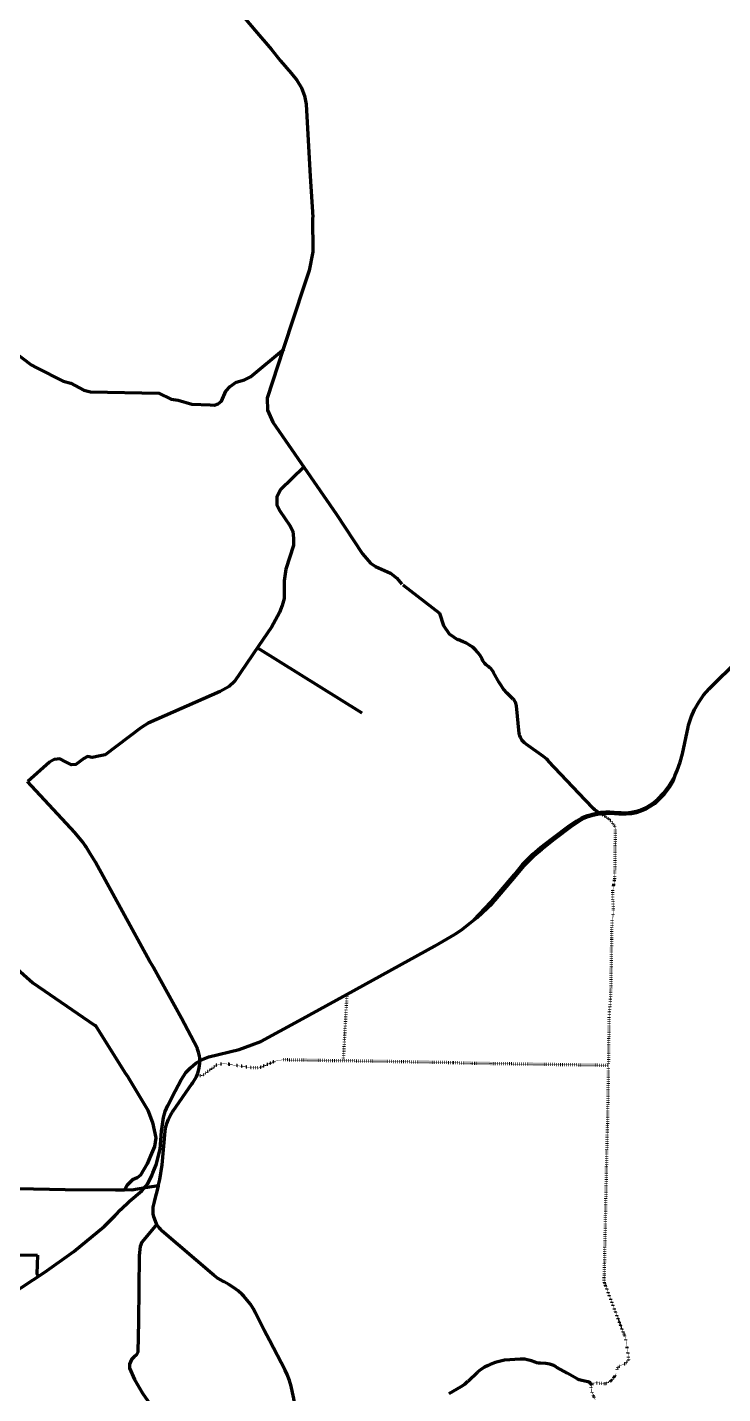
# Model space of a CAD drawing. Header units: feet. Extents: x -383819 to -15998, y -152022 to 104900.
# Drawn here: x -265172 to -237526, y -45353 to 9003 of the extents above; entities that cross this region are included whole.
import ezdxf

# ---------------------------------------------------------------- set-up
doc = ezdxf.new("R2010")
doc.units = ezdxf.units.FT
doc.linetypes.add('DOTTED', pattern=[1.5, 0.3, -1.2])
for name, color, linetype, lineweight in [('42', 7, 'DOTTED', 200), ('57', 7, 'Continuous', 200), ('58', 7, 'Continuous', 200), ('59', 7, 'Continuous', 200), ('60', 7, 'Continuous', 200)]:
    doc.layers.add(name, color=color, linetype=linetype, lineweight=lineweight)

msp = doc.modelspace()

# ---------------------------------------------------------------- linework, layer by layer
at = {"layer": '42'}
for p, q in [((-252470.23, -29480.2), (-252613.7, -32089.39)), ((-252613.7, -32118.1), (-255009.59, -32075.03)), ((-248241.55, -32189.88), (-252599.35, -32110.92))]:
    msp.add_line(p, q, dxfattribs=at)
for points in [[(-241788.41, -23053.81), (-241791.11, -22888.55), (-241799.94, -22834.71), (-241813.54, -22796.62), (-241846.17, -22728.58), (-241888.33, -22670.08), (-241931.84, -22612.93), (-241994.4, -22543.54), (-242059.1, -22486.68), (-242112.13, -22444.5), (-242220.11, -22381.74), (-242340.54, -22323.96), (-242405.88, -22280.38)], [(-241933.84, -27276.42), (-241933.77, -27272.38), (-241922.56, -26569.27), (-241912.54, -26461.4), (-241891.91, -26357.61), (-241880.78, -26303.44), (-241866.71, -26191.28), (-241864.45, -26078.28), (-241895.21, -25569.44), (-241896.05, -25396.58), (-241878.81, -25224.58), (-241847.23, -25069.04), (-241841.92, -25044.31), (-241816.96, -24880.42), (-241809.26, -24714.83), (-241788.41, -23053.81)], [(-242060.04, -32297.07), (-242034.16, -30323.76), (-241971.11, -29532.91), (-241933.84, -27276.42)], [(-255038.28, -32075.03), (-255289.35, -32118.1), (-255970.82, -32398.04), (-256236.23, -32390.86), (-256881.83, -32297.55), (-257355.27, -32218.59), (-257663.72, -32290.37), (-257852.03, -32435.73), (-258225.04, -32701.31), (-258440.24, -32722.84)], [(-242060.04, -32297.07), (-242089.11, -32296.63), (-247383.06, -32215.43), (-248247.53, -32190.93)], [(-241727.72, -44408.11), (-241719.98, -44382.68), (-241711.95, -44356.29), (-241700.44, -44329.08), (-241689.71, -44304.14), (-241673.85, -44286.51), (-241661.51, -44277.53), (-241657.09, -44274.05), (-241582.2, -44240.84), (-241354.9, -44117.43), (-241338.93, -44108.15), (-241323.99, -44097.22), (-241310.26, -44084.8), (-241297.91, -44071.01), (-241287.07, -44056), (-241277.86, -44039.95), (-241270.38, -44023.02), (-241264.71, -44005.39), (-241260.91, -43987.28), (-241263.81, -43909.34), (-241270.84, -43854.16), (-241343.71, -43366.89), (-241371.7, -43221.1), (-241388.69, -43155.92), (-241449.46, -42976.14), (-241479.85, -42906.34), (-242183.2, -41043.1), (-242211.45, -40963.55), (-242225.24, -40908.44), (-242233.89, -40848.55), (-242236.24, -40788.09), (-242231.89, -40695.25), (-242231.27, -40692.11), (-242230.09, -40645.25), (-242217.88, -40158.78), (-242111.64, -34991.36), (-242100.51, -34814.62), (-242061.2, -32380.36), (-242060.8, -32355.41), (-242060.47, -32330.36), (-242060.04, -32297.07)], [(-242599.31, -45579.91), (-242714.91, -45314.63), (-242735.69, -45248), (-242745.89, -45201.07), (-242756.68, -45109.66), (-242755.83, -45089.93), (-242752.92, -45070.4), (-242747.99, -45051.28), (-242741.08, -45032.79), (-242732.28, -45015.11), (-242721.68, -44998.45), (-242709.4, -44982.99), (-242695.57, -44968.9), (-242680.34, -44956.33), (-242663.88, -44945.42), (-242646.37, -44936.3), (-242628, -44929.05), (-242608.98, -44923.76), (-242589.51, -44920.49), (-242569.8, -44919.28), (-242551.02, -44920.04), (-242209.69, -44947.55), (-242193.08, -44947.78), (-242176.54, -44946.28), (-242160.24, -44943.05), (-242144.37, -44938.14), (-242129.1, -44931.59), (-242126.81, -44930.44), (-241999.71, -44862.63), (-241995.43, -44860.04), (-241939.96, -44814.07), (-241889.6, -44762.57), (-241844.9, -44706.08), (-241808.69, -44649.35), (-241765.51, -44561.19)]]:
    msp.add_lwpolyline(points, dxfattribs=at)
at = {"layer": '57'}
msp.add_line((-247400.58, -26506.28), (-246747.11, -25799.89), dxfattribs=at)
for points in [[(-239419.7, -20751.11), (-239330.6, -20565.65), (-239212.48, -20235.04), (-239129.56, -19893.89), (-238900.16, -18834.5), (-238879.78, -18752.64), (-238778.04, -18434.58), (-238643.62, -18128.89), (-238477.97, -17838.93), (-238282.93, -17567.88), (-238060.62, -17318.7), (-236888.25, -16144.52)], [(-243337.33, -22558.39), (-243153.93, -22454.12), (-243044.69, -22399.72), (-242905.36, -22348.57), (-242739.4, -22307), (-242707.09, -22296.15), (-242446.46, -22237.43), (-242402.29, -22229.32), (-242354.96, -22222.37), (-242161.18, -22206.09), (-242012.33, -22206.69), (-241650.5, -22231.05), (-241563.19, -22238.57), (-241363.38, -22240.69), (-241164.44, -22221.91), (-240968.56, -22182.44), (-240777.87, -22122.71), (-240594.47, -22043.37), (-240420.37, -21945.3), (-240257.48, -21829.57), (-240107.57, -21697.45), (-239881.42, -21458.88), (-239666.91, -21180.94), (-239482.63, -20882.11), (-239419.7, -20751.11)], [(-243155.2, -22523.56), (-243042.84, -22460.05), (-242875.19, -22395.2), (-242723.49, -22354.4), (-242693.6, -22344.36), (-242436.45, -22286.43), (-242394.14, -22278.66), (-242349.23, -22272.06), (-242159.18, -22256.1), (-242014.11, -22256.68), (-241654.32, -22280.91), (-241565.6, -22288.55), (-241361.29, -22290.71), (-241157.13, -22271.44), (-240956.11, -22230.94), (-240760.42, -22169.64), (-240572.21, -22088.22), (-240393.55, -21987.58), (-240226.39, -21868.81), (-240072.83, -21733.48), (-239843.39, -21491.44), (-239625.73, -21209.41), (-239505.32, -21014.16), (-239461.54, -20905.65), (-239419.7, -20751.11)], [(-247400.58, -26506.28), (-247281.59, -26414.32), (-246694.4, -25853.26), (-246568.29, -25724.49), (-245751.32, -24751.34), (-245421.71, -24352.14), (-245401.02, -24327.08), (-245376.36, -24302.14), (-245024.76, -23946.57), (-244717.24, -23687.9), (-244198.32, -23282.7), (-243545.23, -22789.27), (-243155.2, -22523.56)], [(-246747.11, -25799.89), (-246623.88, -25674.07), (-245808.96, -24703.35), (-245479.54, -24304.39), (-245456.72, -24276.74), (-245429.69, -24249.41), (-245075.67, -23891.39), (-244764.47, -23629.63), (-244315.29, -23278.89), (-243612.97, -22743.52), (-243337.33, -22558.39)], [(-248187.44, -27083.11), (-248146.5, -27059.24), (-247924.21, -26910.93), (-247400.58, -26506.28)], [(-266339.38, -41746.09), (-264471.18, -40522.11), (-263322.98, -39697.93), (-262122.28, -38701.13), (-261685.91, -38259.02), (-261454.09, -38024.32), (-261113.18, -37691.37), (-260615.44, -37280.65), (-260380.89, -37007.74), (-260219.98, -36677.52), (-260181.29, -36563.93), (-260053.61, -36249.06), (-259887.25, -35622.05), (-259838.16, -34915.22), (-259799.97, -34647.77), (-259753.61, -34372.14), (-259688.15, -34131.98), (-259592.7, -33886.36), (-259298.15, -33318.03), (-259055.42, -32873.19), (-258864.51, -32581.18), (-258681.78, -32384.69), (-258470.41, -32203.2), (-258312.23, -32113.14), (-258154.04, -32031.27), (-257949.49, -31954.86), (-256752.2, -31657.39), (-256246.97, -31477.27), (-255884.23, -31342.18), (-254381.48, -30526.19), (-252475.09, -29472.08), (-248979.36, -27544.67), (-248182.98, -27083.46)]]:
    msp.add_lwpolyline(points, dxfattribs=at)
at = {"layer": '58'}
msp.add_line((-253926.42, 3082.58), (-253825.99, 1453.19), dxfattribs=at)
for points in [[(-257175.92, 16271.96), (-257204.47, 15407.78), (-257294.88, 12570.02), (-257299.63, 11046.4), (-257242.53, 10646.45), (-257137.85, 10270.3), (-256942.76, 9908.44), (-256714.35, 9584.67), (-256119.55, 8870.47), (-255464.31, 8120.07), (-255111.96, 7672.99), (-254688.47, 7182.57)], [(-254678.95, 7173.05), (-254455.31, 6906.41), (-254274.49, 6600.5), (-254146.01, 6271.97), (-254088.91, 5943.44), (-253922.37, 3072.35)], [(-253833.17, 1438.83), (-253822.4, 71.43), (-253965.87, -667.9), (-254170.31, -1269.05), (-254995.24, -3795.69), (-255640.84, -5744.51), (-255626.5, -6232.61), (-255411.3, -6706.35), (-254170.31, -8509.81), (-252887.3, -10349.02), (-251849.77, -11936.9), (-251523.01, -12312.18), (-251333.26, -12445.13), (-250730.7, -12717.89), (-250479.63, -12904.52), (-250278.78, -13148.57)], [(-250242.91, -13170.1), (-248786.73, -14304.22), (-248621.74, -14792.32), (-248406.54, -15122.5), (-248055.05, -15359.38)], [(-242988.6, -21727.95), (-244445.53, -20186.1), (-244463.4, -20167.27), (-244517.07, -20116.65), (-244650.33, -20008.6), (-245334.43, -19515.09), (-245398.73, -19465.85), (-245469.25, -19400.17), (-245471.11, -19398.06), (-245509.16, -19349.78), (-245541.96, -19297.78), (-245569.14, -19242.64), (-245590.41, -19184.96), (-245605.53, -19125.38), (-245612.08, -19086.68), (-245720.68, -17988.93), (-245732.73, -17935.42), (-245750.31, -17883.47), (-245773.22, -17833.64), (-245801.22, -17786.47), (-245833.98, -17742.51), (-245857.59, -17718.02), (-246090.6, -17487.63), (-246236.33, -17320.11), (-246363.75, -17138.28), (-246411.89, -17057.37), (-246634.62, -16660.6), (-246667.2, -16605.05), (-246705.41, -16553.2), (-246748.83, -16505.64), (-246796.99, -16462.88), (-246826.87, -16440.47), (-246882.86, -16401.38), (-246934.45, -16356.65), (-246981.09, -16306.78), (-247022.25, -16252.3), (-247057.5, -16193.82), (-247086.44, -16131.98), (-247092.78, -16115.73), (-247167.51, -15987.25), (-247255.27, -15867.28), (-247355.08, -15757.15), (-247465.86, -15658.05), (-247586.39, -15571.07), (-247715.35, -15497.17), (-247845.86, -15439.25), (-248049.46, -15354.05)], [(-258315.37, -32116.48), (-258319.02, -32021.91), (-258332.31, -31906.76), (-258364.13, -31762.64), (-258402.5, -31647.65), (-258410.83, -31622.67), (-258424.05, -31597.65), (-259047.85, -30417.26), (-260157.1, -28403.29), (-260171.75, -28376.68), (-260308.54, -28128.34), (-262465.6, -24212.08), (-262660.03, -23886.9), (-262819.94, -23626.19), (-262835.31, -23601.12), (-262853.17, -23576.19), (-262967.45, -23416.64), (-263290.2, -23031.54), (-265169.37, -21000.78)], [(-242405.88, -22280.38), (-242558.66, -22171.91), (-242602.54, -22132.5), (-242627.6, -22109.99), (-242651.16, -22085.06), (-242988.6, -21727.95)]]:
    msp.add_lwpolyline(points, dxfattribs=at)
at = {"layer": '59'}
for p, q in [((-256021.03, -15678.79), (-251866.54, -18268.69)), ((-260484.64, -37146.26), (-259956.16, -37074.94)), ((-267770.78, -39788.16), (-264765.31, -39843.37))]:
    msp.add_line(p, q, dxfattribs=at)
for points in [[(-265737.31, -3880.03), (-265020.6, -4417.34), (-264788.57, -4545.87), (-263743.13, -5071.57), (-263447.22, -5155.92), (-262923.57, -5435.86), (-262665.33, -5493.28), (-259946.64, -5550.7), (-259458.85, -5787.57), (-259179.09, -5823.46), (-258626.75, -5988.56), (-257902.24, -6017.27), (-257730.08, -6031.63), (-257579.44, -5981.38), (-257448.52, -5866.53), (-257276.36, -5471.74), (-257111.37, -5285.12), (-256867.48, -5112.85), (-256537.51, -5019.53), (-256293.62, -4904.69), (-254966.55, -3784.93)], [(-254184.66, -8495.46), (-255110.02, -9399.88), (-255246.31, -9679.82), (-255246.31, -9988.47), (-255135.1, -10236.72), (-254737, -10813.94), (-254615.06, -11047.22), (-254589.1, -11328.69), (-254593.54, -11607.1), (-254894.82, -12547.41), (-254959.38, -13013.98), (-254959.38, -13717.42), (-255038.28, -14004.54), (-255145.88, -14270.12), (-255468.68, -14865.89), (-255985.16, -15621.37), (-256939.21, -17021.07), (-257147.24, -17222.05), (-257505.91, -17423.04), (-260369.87, -18684.56), (-260656.8, -18871.19), (-262077.12, -19940.7), (-262277.97, -19976.59)], [(-262270.8, -19976.59), (-262593.6, -20041.2), (-262780.1, -20005.31), (-262930.74, -20084.26), (-263246.37, -20328.31), (-263418.53, -20342.67), (-263649.88, -20211.67), (-263886.6, -20104), (-264108.97, -20125.54), (-264295.48, -20226.03), (-265156.27, -21001.25)], [(-269298.87, -26551.6), (-268323.3, -27118.66), (-268022.02, -27199.41), (-267193.5, -27220.94), (-266928.08, -27292.72), (-266698.54, -27457.82), (-264955.42, -29008.25), (-262507.52, -30691.48), (-262464.48, -30705.84), (-261302.4, -32579.28), (-261164.63, -32755.55)], [(-259953.92, -37063.46), (-259951.24, -37049.73), (-259907.74, -36826.96), (-259817.73, -36250.87), (-259696, -34910.08), (-259675.75, -34788.22), (-259630.01, -34610.79), (-259565.98, -34439.12), (-259484.34, -34275.08), (-259401.92, -34145.47), (-259386.13, -34120.64), (-259368.65, -34095.47), (-258629.49, -33030.95), (-258611.09, -33004.45), (-258461.75, -32767.58), (-258448.57, -32741.12), (-258392.54, -32604.59), (-258351.08, -32462.94), (-258324.65, -32317.74), (-258315.44, -32195.57), (-258313.37, -32168.19), (-258315.37, -32116.48)], [(-261176.71, -32745.48), (-260377.04, -34072.3), (-260190.53, -34567.58), (-260061.41, -35172.32), (-260118.8, -35524.04), (-260269.44, -35897.29), (-260412.91, -36213.12), (-260678.32, -36665.33), (-260800.26, -36765.83), (-260993.94, -36851.96), (-261209.14, -37052.94), (-261302.4, -37232.39), (-261022.64, -37239.57), (-260484.64, -37146.26)], [(-260038.55, -38595.02), (-260144.49, -38324.73), (-260167.36, -38195.6), (-260174.35, -38064.65), (-260165.35, -37933.82), (-260144.37, -37825.06), (-260140.54, -37805.2), (-260135.21, -37785.06), (-260126.27, -37751.27), (-260122.34, -37736.42), (-260115.82, -37711.27), (-259961.73, -37094.73), (-259954.81, -37067.02)], [(-255897.39, -42532.95), (-256096.05, -42137.97), (-256193.2, -41959.68), (-256304.09, -41789.59), (-256428.01, -41628.76), (-256564.21, -41478.19), (-256629.3, -41414.02), (-256794.9, -41266.31), (-256970.71, -41130.92), (-257155.82, -41008.55), (-257349.27, -40899.83), (-257421.44, -40863.81), (-257467.13, -40839.83), (-257610.09, -40752.98), (-257744.09, -40652.89), (-257820.66, -40590.24), (-259820.32, -38870.16), (-259875.42, -38815.51), (-259895.38, -38795.72), (-259911.56, -38775.68), (-259972.9, -38699.73), (-260042.67, -38588.69)], [(-260025.55, -38614.15), (-260620.93, -39331.94), (-260692.66, -39497.04), (-260728.53, -39870.29), (-260750.05, -42472.3)], [(-264765.31, -39846.96), (-264790.43, -40586.29), (-264725.87, -40686.78)], [(-260757.59, -42473.39), (-260779.83, -43700.74), (-260843.03, -43827.23), (-260927.3, -43888.13), (-261037.32, -43998.22), (-261107.54, -44178.57), (-261104.04, -44333.17), (-260906.23, -44784.06), (-260599.58, -45327.48), (-259989.8, -46207), (-259446.72, -47734.17), (-259409.27, -48113.62), (-259549.72, -48741.36), (-259699.53, -50521.5)], [(-254916.28, -44421.4), (-255538.21, -43231.36), (-255752.43, -42821.18), (-255897.39, -42532.96)], [(-254039.38, -49385.49), (-254582.43, -45547.23), (-254623.91, -45302.25), (-254681.07, -45060.46), (-254753.67, -44822.84), (-254841.41, -44590.38), (-254916.28, -44421.4)]]:
    msp.add_lwpolyline(points, dxfattribs=at)
at = {"layer": '60'}
for points in [[(-268703.49, -37126.52), (-263664.22, -37230.6), (-261668.24, -37246.75), (-261309.77, -37238.22)], [(-243714.12, -44540.11), (-244115.62, -44305.67), (-244155.45, -44281.19), (-244165.11, -44275.06), (-244237.68, -44234.94), (-244314.05, -44202.62), (-244393.38, -44178.46), (-244474.79, -44162.73), (-244557.41, -44155.59), (-244768.56, -44144.81), (-244791.71, -44142.18), (-244848.23, -44136.23), (-244917.51, -44122.23), (-244984.94, -44101.08), (-245130.17, -44052.09), (-245231, -44019.5), (-245297.58, -44001.38), (-245391.37, -43984.76), (-245486.39, -43978.03), (-245581.59, -43981.27), (-246201.94, -44025.48), (-246357.33, -44054.39), (-246567.22, -44113.43), (-246769.78, -44194.1), (-246850.28, -44227.76), (-246999.77, -44304.76), (-247140.38, -44396.96), (-247270.59, -44503.35)], [(-248402.37, -45352.36), (-247919.73, -45063.38), (-247780.93, -44969.28), (-247652.72, -44861.19), (-247632.17, -44841.59), (-247270.59, -44503.35)], [(-242731.18, -45012.34), (-242784.39, -44943.55), (-242790.51, -44935.34), (-242800.8, -44923.79), (-242812.24, -44913.37), (-242824.71, -44904.21), (-242838.07, -44896.4), (-242852.17, -44890.03), (-242866.85, -44885.17), (-242881.97, -44881.87), (-243131.59, -44828.77), (-243225.78, -44797.61), (-243306.79, -44761.56), (-243714.12, -44540.11)]]:
    msp.add_lwpolyline(points, dxfattribs=at)

doc.saveas('drawing.dxf')
